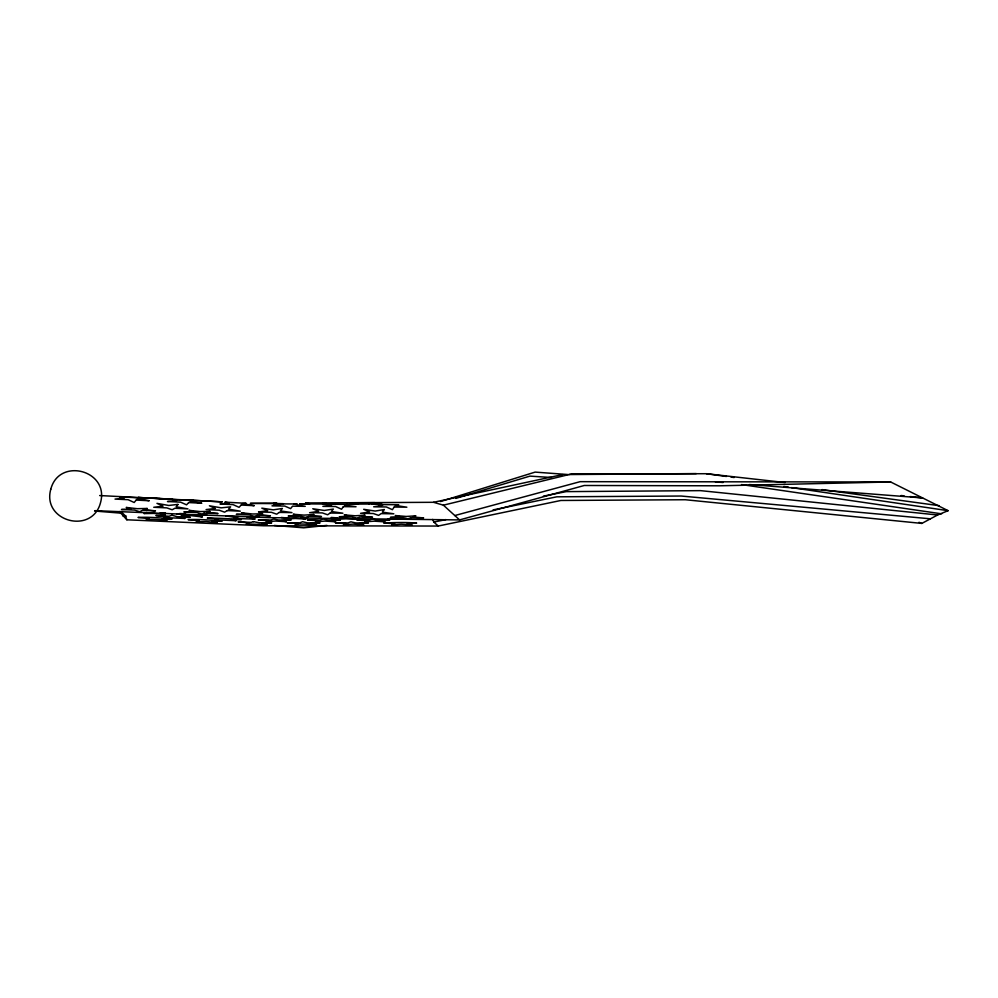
<?xml version="1.0" encoding="UTF-8"?>
<svg xmlns="http://www.w3.org/2000/svg" width="998" height="998" viewBox="0 0 998 998"><rect width="100%" height="100%" fill="white"/><g stroke="black" fill="none" stroke-linecap="round" stroke-linejoin="round"><path stroke-width="1.5" d="M276.758 503.092L273.227 503.553L283.457 503.716L250.273 503.404L276.371 503.092M178.031 504.439L176.11 506.772L187.948 508.88L174.887 508.269L172.155 509.778L166.803 507.882L153.742 507.271L163.048 506.161L156.96 503.366L168.799 505.475L177.731 504.402M146.781 512.436L144.061 513.596L153.892 513.409L165.206 514.731L159.929 513.147L165.443 512.835M119.311 511.5L126.871 519.796L263.559 525.771L438.234 526.046L560.876 500.472L685.277 499.736L921.828 523.414L937.609 514.993L948.1 510.677L890.665 481.972L580.125 481.672L454.801 515.542L443.399 505.175L433.531 502.306L305.513 502.955L309.854 503.753L299.662 503.84L332.796 504.077L322.391 503.691L325.66 502.842M387.586 519.047L407.658 519.172L405.363 518.661M440.492 501.557L535.14 472.104L567.75 474.524M455.812 498.414L529.913 476.121L551.457 477.506M95.035 510.664L269.036 517.65L459.591 519.921L584.279 485.49L719.658 485.801L890.665 481.972M443.399 505.175L571.58 473.913L706.397 473.713L785.177 482.545M433.531 502.306L562.485 474.624M432.758 519.397L433.818 522.079L445.956 519.584M493.037 509.916L556.822 496.817L681.147 496.031L930.286 518.798M543.386 496.131L566.228 491.627L700.534 490.642L937.609 514.993M326.92 525.385L303.716 527.817L274.275 525.447M307.771 517.451L301.097 518.062L305.962 519.097L295.221 518.461L285.69 519.097L288.572 518.062L281.187 517.475M99.675 495.544L222.304 501.869L187.886 499.998M336.526 519.11L346.056 518.486L356.797 519.122L353.155 518.349M568.71 474.549L696.28 473.588M246.868 516.952L259.468 517.039L250.261 518.037L255.126 519.085L234.343 518.498L237.412 517.675L225.723 515.966L238.871 516.677M166.392 520.432C166.08 520.02 150.324 518.86 146.207 519.596L149.189 518.623L137.998 517.451C149.688 516.889 160.404 517.912 172.118 518.948L162.212 519.197L166.965 520.432M122.916 515.929L126.035 516.016M179.69 513.496L185.528 513.808M198.041 514.481L206.811 514.956L197.205 515.504L202.457 516.976L191.105 515.654L181.174 515.841L184.056 514.806L176.758 513.745M715.391 481.909L723.126 482.508M749.423 484.541L922.651 497.94L910.288 496.555M331.211 517.438L338.048 517.974M94.61 511.038L120.933 513.147M901.019 495.519L904.113 495.856M706.397 473.713L726.432 476.47M731.047 477.106L734.129 477.531M821.978 489.594L939.106 505.674M741.489 484.566L941.638 513.833M783.804 486.475L788.408 487.149M791.476 487.61L948.1 510.677M918.983 522.303L921.828 523.414M433.818 522.079L438.234 526.046M454.801 515.542L459.591 519.921M120.895 511.45L125.486 515.991L126.871 519.796M50.773 489.282C41.791 521.492 92.215 535.003 100.536 502.618C109.531 470.395 59.107 456.884 50.773 489.282M293.973 504.102L305.238 506.335L292.564 506.173L290.605 508.618L284.704 506.061L271.992 505.874L280.999 504.402L276.745 503.84L297.192 503.99L293.973 504.102M343.374 506.622L341.553 509.23L335.54 506.522L322.865 506.373L331.81 504.838L327.506 504.215L347.94 504.364L344.485 504.988L356.049 506.759L343.374 506.622M384.205 509.541L382.346 512.124L393.848 513.82L381.136 513.633L378.591 515.367L373.277 513.521L360.565 513.321L369.634 511.924L363.684 509.304L375.236 511.063L384.205 509.541M394.185 507.046L392.389 509.691L386.351 506.959L373.676 506.809L382.621 505.275L378.254 504.576L398.701 504.726L395.295 505.425L406.86 507.196L394.185 507.046M279.215 512.411L276.696 514.182L271.356 512.298L258.507 511.949L267.714 510.714L261.813 508.144L273.315 509.853L282.384 508.456L280.426 510.901L291.927 512.598L279.215 512.411M330.176 513.022L327.643 514.781L322.317 512.91L309.605 512.71L318.674 511.325L312.773 508.755L324.275 510.452L333.344 509.067L331.386 511.512L342.888 513.209L330.176 513.022M136.177 500.085L134.194 502.493L128.093 499.699L115.032 499.087L124.376 498.027L119.623 496.854L140.818 497.927L137.462 498.676L149.263 500.734L136.177 500.085M227.245 510.577L224.587 512.174L219.173 510.203L206.112 509.579L215.406 508.469L209.405 505.786L221.207 507.845L230.6 506.847L228.505 509.117L240.306 511.188L227.245 510.577M188.672 502.555L186.576 504.838L180.576 502.156L167.477 501.507L176.871 500.497L172.242 499.487L193.437 500.547L189.969 501.158L201.771 503.217L188.672 502.555M241.167 505.038L239.071 507.308L233.07 504.639L219.972 503.978L229.365 502.98L224.887 502.144L246.169 503.304L242.464 503.628L254.265 505.699L241.167 505.038M142.502 510.377L139.633 511.725L134.468 510.04L121.469 509.516L131.274 509.005L126.21 507.446L137.325 508.693L147.342 508.444L144.273 509.541L155.488 510.901L142.502 510.377M204.079 513.184L201.97 514.145L196.893 512.535L183.857 511.937L193.899 511.7L189.034 510.34L200.111 511.562L210.179 511.35L206.96 512.311L218.051 513.533L204.079 513.184M345.345 523.987L343.424 524.773L352.955 524.087L363.783 524.836L358.843 523.651L368.374 522.977L355.799 522.94L350.884 521.804L348.028 522.927L335.453 522.902L346.256 523.626L345.345 523.987M394.572 523.725L391.74 524.886L401.271 524.187L412.099 524.936L407.159 523.763L416.677 523.064C405.2 522.141 395.146 522.553 383.743 522.989L394.572 523.725M297.965 523.551L295.109 524.674C297.928 522.528 329.465 526.657 310.54 523.576L320.071 522.89L307.496 522.865L302.581 521.729L299.724 522.852L287.15 522.815L297.965 523.551M313.771 514.531L310.69 515.667L321.493 516.552L308.769 516.353L305.675 517.475L300.909 516.24L288.185 516.053L297.965 515.479L293.187 514.232L304.003 515.118L313.771 514.531M364.819 515.18L361.763 516.353L372.578 517.238L359.854 517.051L356.76 518.174L351.982 516.939L339.258 516.739L349.038 516.166L344.248 514.893L355.063 515.791L364.819 515.18M410.914 517.725L407.833 518.86L403.055 517.613L390.343 517.426L400.086 516.827L395.295 515.542L406.124 516.453L415.867 515.841L412.81 517.001L423.639 517.912L410.914 517.725M318.287 520.669L315.393 521.754L324.949 521.093L335.74 521.779L330.862 520.682L340.418 520.033L327.855 520.033L323.04 518.997L320.096 520.033L307.546 520.02L318.287 520.669M367.651 520.744L364.769 521.817L374.325 521.168L385.103 521.854L380.226 520.756L389.781 520.108L377.207 520.083L372.354 519.01L369.447 520.07L356.872 520.045L367.651 520.744M268.961 520.657L266.029 521.68L275.598 521.043L286.364 521.717L281.523 520.657L291.104 520.033L278.542 520.02L273.726 518.997L270.782 520.02L258.22 520.02L268.961 520.657M171.993 515.242L169.036 516.253L155.888 515.542L167.177 516.839L163.971 517.538L185.054 518.461L180.201 517.413L190.244 517.338L177.157 516.69L171.993 515.242M199.226 520.806L196.232 521.767L206.137 521.53L217.314 522.678L212.262 521.38L222.155 521.143C210.441 520.108 199.737 519.097 188.048 519.634L199.226 520.806M253.442 521.642L251.109 522.391L238.085 521.817L249.263 522.977L246.257 523.925L267.165 524.636L262.237 523.488L271.768 522.802L259.156 522.74L253.442 521.642M257.434 515.342L254.228 516.315L249.363 514.956L236.289 514.344L246.356 514.12L241.504 512.772L252.581 513.995L262.649 513.77L259.43 514.743L270.421 515.854L257.434 515.342M369.223 504.027L348.951 504.14L358.756 503.566L354.352 502.743L374.624 502.643L371.281 503.503L381.747 503.965L369.223 504.027M218.35 519.085L215.144 519.783L236.227 520.707L231.374 519.659L241.416 519.584C229.839 518.76 218.886 518.074 207.297 518.074L218.35 519.085M159.193 498.526L137.986 497.466L172.317 499.175L159.193 498.526"/></g></svg>
